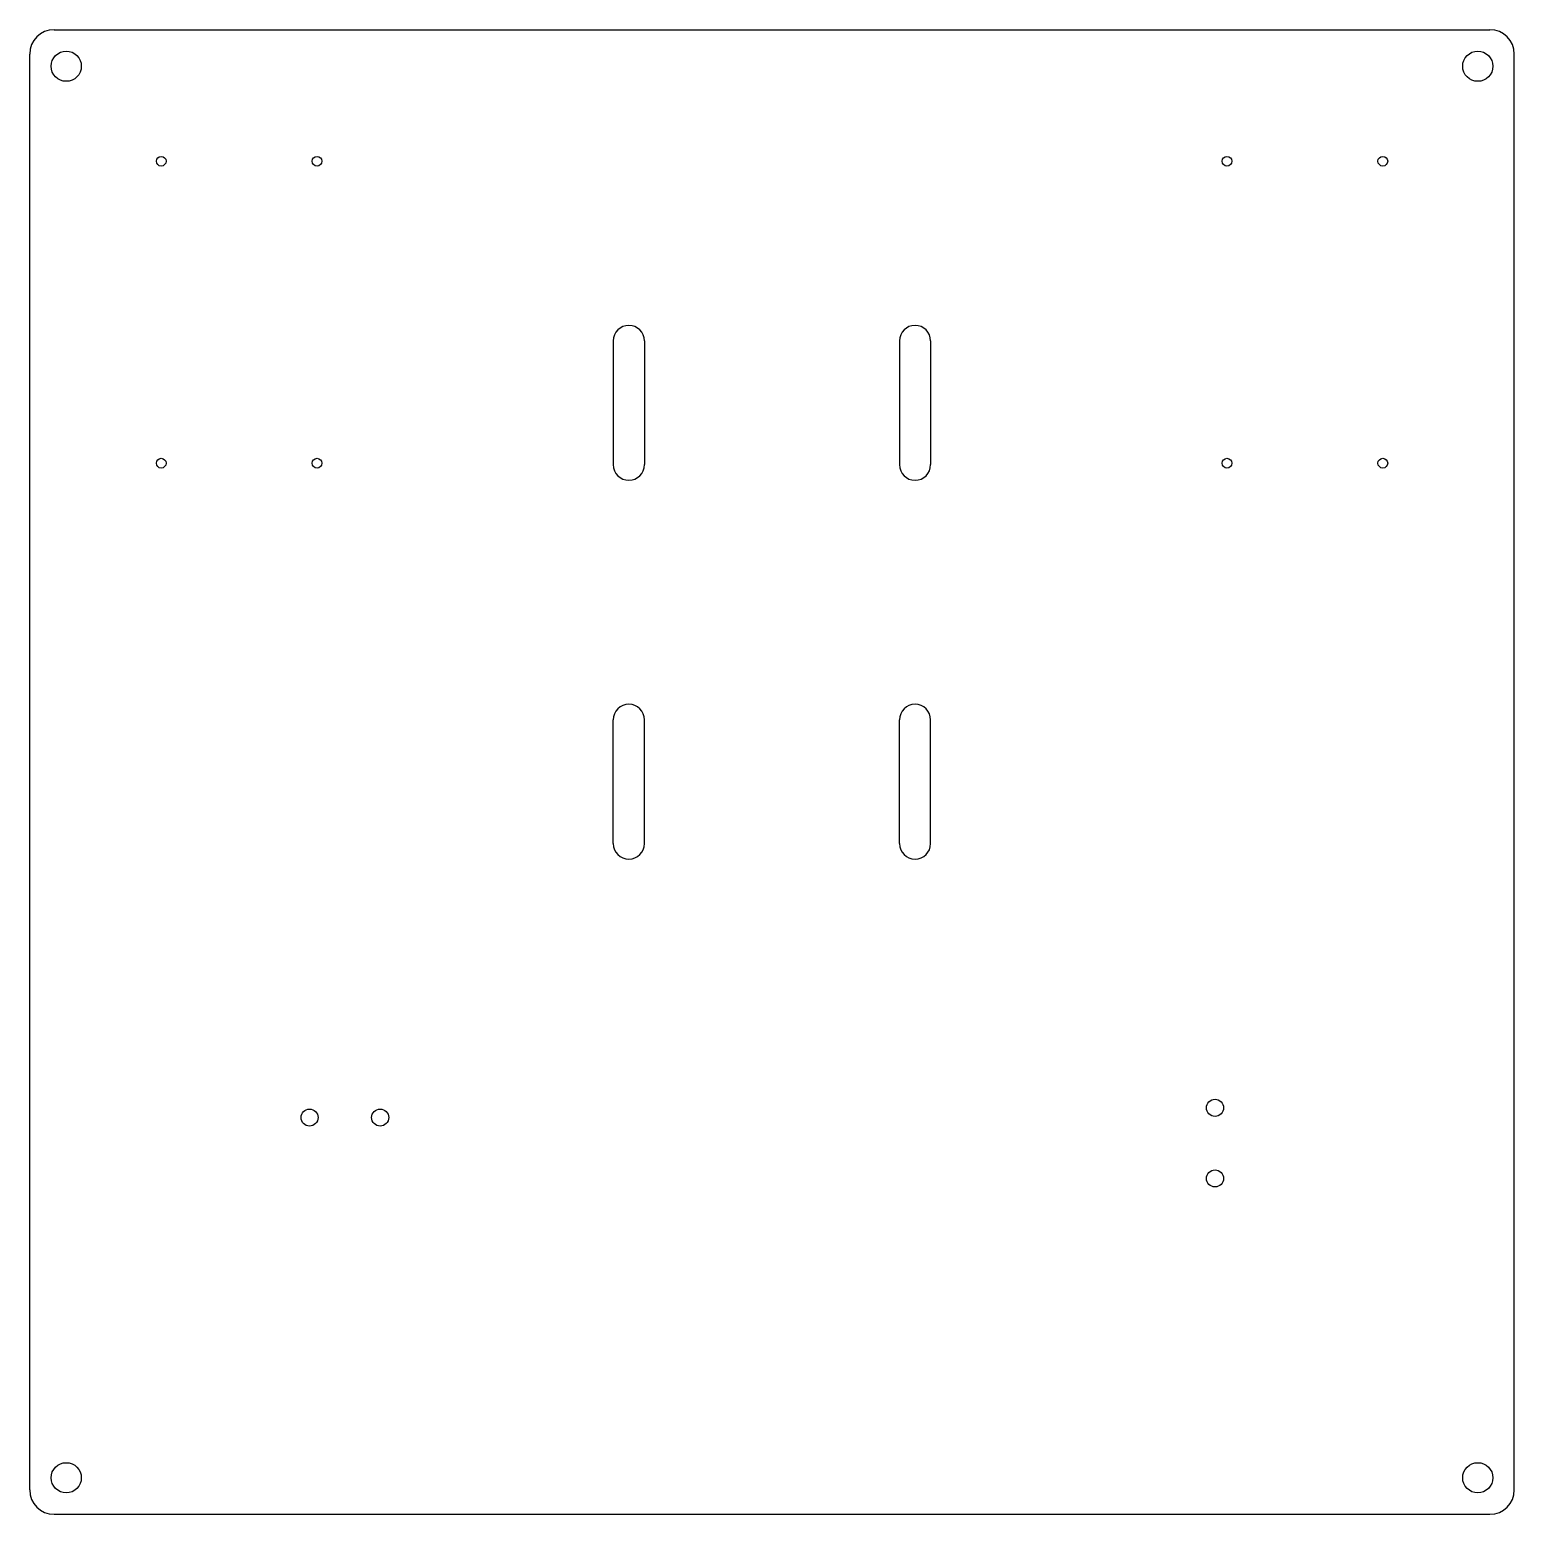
# Model space of a CAD drawing. Header units: centimetres. Extents: x -12.8 to 17.6, y -8.3 to 22.1.
import ezdxf

# ---------------------------------------------------------------- set-up
doc = ezdxf.new("R2010")
doc.units = ezdxf.units.CM

msp = doc.modelspace()

# ---------------------------------------------------------------- linework, layer by layer
at = {"color": 7, "linetype": 'Continuous', "lineweight": 25}
for p, q in [((-12.339, 22.147), (17.141, 22.147)), ((-12.839, -7.833), (-12.839, 21.647)), ((17.641, -7.833), (17.641, 21.647)), ((-0.857, 15.757), (-0.857, 13.217)), ((-0.217, 15.757), (-0.217, 13.217)), ((5.018, 15.757), (5.018, 13.217)), ((5.658, 15.757), (5.658, 13.217)), ((-0.857, 5.437), (-0.857, 7.977)), ((-0.217, 5.437), (-0.217, 7.977)), ((5.018, 5.437), (5.018, 7.977)), ((5.658, 5.437), (5.658, 7.977)), ((-12.339, -8.333), (17.141, -8.333))]:
    msp.add_line(p, q, dxfattribs=at)
for centre, radius in [((-12.089, 21.397), 0.31), ((16.891, 21.397), 0.31), ((-10.139, 19.447), 0.1), ((-6.939, 19.447), 0.1), ((11.741, 19.447), 0.1), ((14.941, 19.447), 0.1), ((-10.139, 13.247), 0.1), ((-6.939, 13.247), 0.1), ((11.741, 13.247), 0.1), ((14.941, 13.247), 0.1), ((11.496, 0.012), 0.175), ((-7.094, -0.188), 0.175), ((-5.644, -0.188), 0.175), ((11.496, -1.438), 0.175), ((-12.089, -7.583), 0.31), ((16.891, -7.583), 0.31)]:
    msp.add_circle(centre, radius, dxfattribs=at)
for centre, radius, start, end in [((-12.339, 21.647), 0.5, 90, 180), ((17.141, 21.647), 0.5, 0, 90), ((-0.537, 15.757), 0.32, 0, 180), ((5.338, 15.757), 0.32, 0, 180), ((-0.537, 13.217), 0.32, 180, 0), ((5.338, 13.217), 0.32, 180, 0), ((-0.537, 7.977), 0.32, 0, 180), ((5.338, 7.977), 0.32, 0, 180), ((-0.537, 5.437), 0.32, 180, 0), ((5.338, 5.437), 0.32, 180, 0), ((-12.339, -7.833), 0.5, 180, 270), ((17.141, -7.833), 0.5, 270, 0)]:
    msp.add_arc(centre, radius, start, end, dxfattribs=at)

doc.saveas('drawing.dxf')
